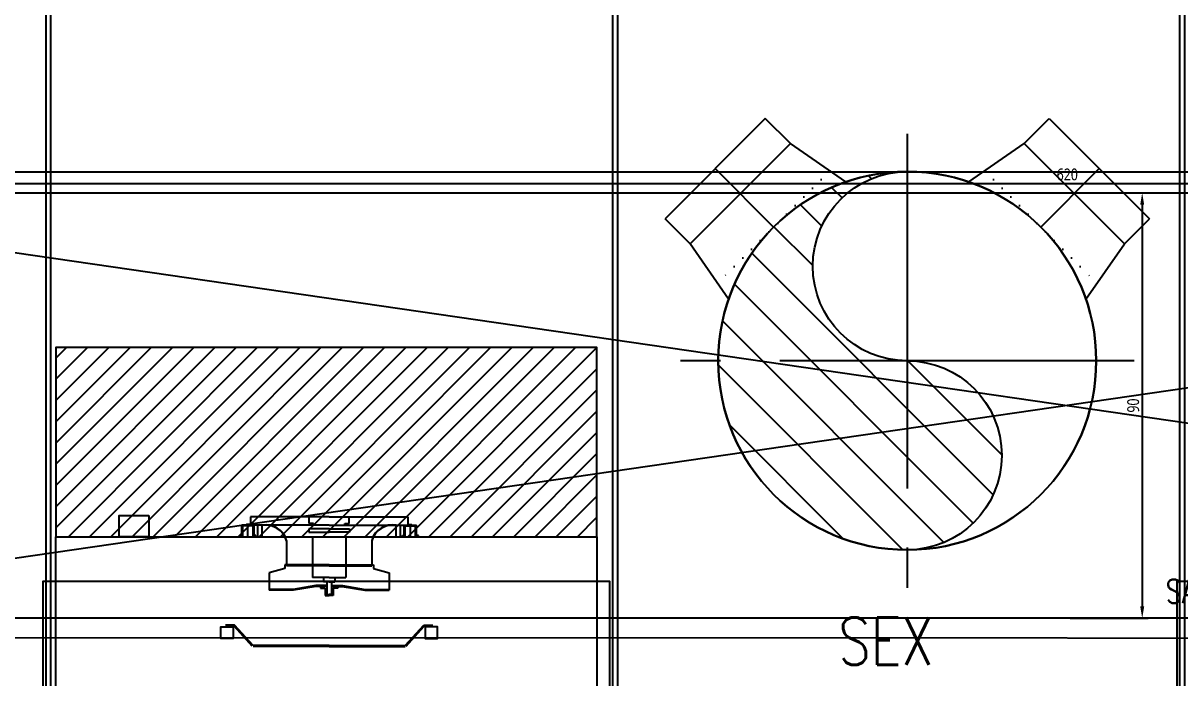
# Model space of a CAD drawing. Extents: x -3080 to 28500, y -1326 to 31609.
# Drawn here: x 16134.7 to 16379.5, y 27106.2 to 27244.7 of the extents above; entities that cross this region are included whole.
import ezdxf
from ezdxf.enums import TextEntityAlignment as Align

# ---------------------------------------------------------------- set-up
doc = ezdxf.new("R2010")
doc.units = 0
doc.header["$LTSCALE"] = 100
for name, pattern in [('188K-SM-07-F10-MECH-CR PIPE-Y2257103$0$AP6A-SM-08-FR1-001-A_AAS 210916$0$CENTER', [50.800000000000004, 31.75, -6.35, 6.35, -6.35]), ('188K-SM-07-F10-MECH-CR PIPE-Y2257103$0$AP6A-SM-08-FR1-001-A_AAS 210916$0$DOT', [0.25, 0, -0.25]), ('188K-SM-07-F10-MECH-CR PIPE-Y2257103$0$AP7P1-SM-08-FNN-300-ARCH-A(6.5)-Y2242201$0$AP6B-SM-08-FNN-300-1.5-ARCH(管橋)-Y2221203$0$14P7-Xfa-Sec-D$0$HIDDEN2', [0.1875, 0.125, -0.0625]), ('188K-SM-07-F10-MECH-CR PIPE-Y2257103$0$CENTER2', [1.125, 0.75, -0.125, 0.125, -0.125])]:
    doc.linetypes.add(name, pattern=pattern)
for name, color, linetype in [('0-xref', 8, 'Continuous'), ('188K-SM-07-F10-MECH-CR PIPE-Y2257103$0$0-CF-AAS-SEX', 3, 'Continuous'), ('188K-SM-07-F10-MECH-CR PIPE-Y2257103$0$0-dim', 7, 'Continuous'), ('188K-SM-07-F10-MECH-CR PIPE-Y2257103$0$0-FFU', 150, 'Continuous'), ('188K-SM-07-F10-MECH-CR PIPE-Y2257103$0$0-FIRE', 1, 'Continuous'), ('188K-SM-07-F10-MECH-CR PIPE-Y2257103$0$0-Y-MA', 3, 'Continuous'), ('188K-SM-07-F10-MECH-CR PIPE-Y2257103$0$AP6A-SM-08-FR1-001-A_AAS 210916$0$0-Block Center-Line', 1, '188K-SM-07-F10-MECH-CR PIPE-Y2257103$0$AP6A-SM-08-FR1-001-A_AAS 210916$0$CENTER'), ('188K-SM-07-F10-MECH-CR PIPE-Y2257103$0$AP6A-SM-08-FR1-001-A_AAS 210916$0$0-Block Support-Line', 7, '188K-SM-07-F10-MECH-CR PIPE-Y2257103$0$AP6A-SM-08-FR1-001-A_AAS 210916$0$DOT'), ('188K-SM-07-F10-MECH-CR PIPE-Y2257103$0$AP7P1-SM-08-FNN-120-A(6.5)-20250208-SMP$0$15P6-SM-08-FNN-320-A(10)-UIS-TCM$0$15P6-SM-08-FNN-320-A(10)-UIS-TCM$0$15P6-SM-08-FNN-320-A(10)-UIS-TCM$0$15P6-SM-08-FNN-320-A(10)-UIS-TCM$0$15P6-SM-08-FNN-320-A(10)-UIS-TCM$0$15$0$E-CBL-SUP', 1, 'Continuous'), ('188K-SM-07-F10-MECH-CR PIPE-Y2257103$0$AP7P1-SM-08-FNN-120-A(6.5)-20250208-SMP$0$15P6-SM-08-FNN-320-A(10)-UIS-TCM$0$15P6-SM-08-FNN-320-A(10)-UIS-TCM$0$15P6-SM-08-FNN-320-A(10)-UIS-TCM$0$15P6-SM-08-FNN-320-A(10)-UIS-TCM$0$15P6-SM-08-FNN-320-A(10)-UIS-TCM$0$15$0$M-CMDUCT-TEXT', 3, 'Continuous'), ('188K-SM-07-F10-MECH-CR PIPE-Y2257103$0$AP7P1-SM-08-FNN-300-ARCH-A(6.5)-Y2242201$0$AP6B-SM-07-F45-ARCH-CBracing-Y2221203$0$AP6B-SM-08-FNN-320-8-ARCH-Y2221203$0$K-0-Ceil-Hand', 2, 'Continuous'), ('188K-SM-07-F10-MECH-CR PIPE-Y2257103$0$Block Center-Line', 1, '188K-SM-07-F10-MECH-CR PIPE-Y2257103$0$CENTER2')]:
    doc.layers.add(name, color=color, linetype=linetype)
doc.styles.add('188K-SM-07-F10-MECH-CR PIPE-Y2257103$0$AP7P1-SM-08-FNN-120-A(6.5)-20250208-SMP$0$15P6-SM-08-FNN-320-A(10)-UIS-TCM$0$15P6-SM-08-FNN-320-A(10)-UIS-TCM$0$15P6-SM-08-FNN-320-A(10)-UIS-TCM$0$15P6-SM-08-FNN-320-A(10)-UIS-TCM$0$15P6-SM-08-FNN-320-A(10)-UIS-TCM$0$15P6-SM-08-FNN-320-A(10)-UIS-TCM$0$15P6-SM-08-FNN-320-A(10)-UIS-TCM$0$15$0$aa-txt', font='simplex.shx', dxfattribs={"width": 0.8, "bigfont": 'CHINA.shx'})
doc.styles.add('188K-SM-07-F10-MECH-CR PIPE-Y2257103$0$Standard', font='', dxfattribs={"width": 0.8})
doc.styles.add('188K-SM-07-F10-MECH-CR PIPE-Y2257103$0$T0', font='simplex.shx', dxfattribs={"width": 0.8, "bigfont": 'chineset.shx'})
doc.styles.get('188K-SM-07-F10-MECH-CR PIPE-Y2257103$0$Standard').set_extended_font_data('Microsoft JhengHei')
doc.dimstyles.new('188K-SM-07-F10-MECH-CR PIPE-Y2257103$0$ISO-25', dxfattribs={"dimtxt": 2.5, "dimasz": 2.5, "dimexe": 1.25, "dimexo": 0.625, "dimtad": 1, "dimtxsty": '188K-SM-07-F10-MECH-CR PIPE-Y2257103$0$Standard', "dimcen": 2.5, "dimadec": 0, "dimazin": 0, "dimtfac": 1, "dimtmove": 0, "dimatfit": 3, "dimfxl": 1, "dimarcsym": 0})

# ---------------------------------------------------------------- blocks, each defined once
blk = doc.blocks.new('*U1499')
for p, q in [((-149.9999999999999, 500), (-149.9999999999999, 575)), ((-149.9999999999999, 575), (150.0000000000001, 575)), ((150.0000000000001, 500.0000000000001), (150.0000000000001, 575)), ((-175.3999999999999, 359.4924755818959), (-149.9999999999999, 500)), ((-149.9999999999999, 500), (150.0000000000001, 500.0000000000001)), ((175.4000000000001, 359.4924755818959), (150.0000000000001, 500.0000000000001))]:
    blk.add_line(p, q)
blk.add_circle((0, 0), 400)
at = {"layer": '188K-SM-07-F10-MECH-CR PIPE-Y2257103$0$AP6A-SM-08-FR1-001-A_AAS 210916$0$0-Block Center-Line'}
blk.add_line((0, 400), (6.689542630400172e-14, 575), dxfattribs=at)
at = {"layer": '188K-SM-07-F10-MECH-CR PIPE-Y2257103$0$AP6A-SM-08-FR1-001-A_AAS 210916$0$0-Block Support-Line'}
blk.add_line((-168.0773236915184, 400), (168.0773236915186, 400.0000000000001), dxfattribs=at)
blk = doc.blocks.new('*U1500')
h = blk.add_hatch()
h.set_pattern_fill('ANSI31', color=256, scale=2.285714285714286, style=0)
h.set_pattern_definition([(44.99999999999999, (0, 1.653273178848925e-14), (-5.13157492632523, 5.131574926325229), [])])
h.paths.add_polyline_path([(6.874500968478969e-13, -3.392841563254478e-13, 1), (6.892264536872972e-13, 40.00000000000001, 0.4142135623731001), (-40, 1.598721155460225e-14, 0.4142135623730935), (7.105427357601002e-15, -39.99999999999977, -1)])
blk.add_circle((0, 1.653273178848926e-14), 40)
for centre, start, end in [((0, 19.99999999999973), 270, 90), ((0, -19.9999999999997), 90, 270)]:
    blk.add_arc(centre, 20.00000000000007, start, end)
at = {"layer": '188K-SM-07-F10-MECH-CR PIPE-Y2257103$0$Block Center-Line'}
for p, q in [((0, -47.99999999999999), (0, 48.00000000000002)), ((48, 1.653273178848926e-14), (-48, 1.653273178848926e-14))]:
    blk.add_line(p, q, dxfattribs=at)
blk = doc.blocks.new('188K-SM-07-F10-MECH-CR PIPE-Y2257103$0$AP6A-SM-08-FNN-320-A(5)-ARCH-L201201$0$HFFU-22')
at = {"layer": '188K-SM-07-F10-MECH-CR PIPE-Y2257103$0$0-FFU', "color": 8}
for p, q in [((439.6128099640191, 541.75), (439.6128099640191, 526)), ((605.8379599315376, 541.75), (439.6128099640191, 541.75)), ((563.6128099640191, 528), (563.6128099640191, 541.75)), ((605.8379599315376, 541.75), (772.0631098990598, 541.75)), ((648.0631098990561, 528), (648.0631098990561, 541.75)), ((772.0631098990598, 541.75), (772.0631098990598, 526)), ((420.8379599315376, 502.7500000000018), (420.8379599315376, 524.75)), ((605.8379599315376, 524.75), (420.8379599315376, 524.75)), ((422.8379599315376, 500.7500000000009), (422.8379599315376, 522.7500000000018)), ((444.8379599315376, 522.7500000000018), (422.8379599315376, 522.7500000000018)), ((439.6128099640191, 526), (430.6128099640191, 526)), ((430.6128099640191, 526), (430.6128099640191, 524.75)), ((433.8379599315376, 500.7500000000009), (433.8379599315376, 524.75)), ((444.8379599315376, 500.7500000000009), (444.8379599315376, 522.7500000000018)), ((446.8379599315413, 502.7500000000018), (446.8379599315413, 524.75)), ((454.8379599315376, 500.7500000000009), (454.8379599315376, 524.75)), ((463.8379599315376, 500.7500000000009), (463.8379599315376, 524.75)), ((605.8379599315376, 517.0000000000009), (562.6128099640191, 517.0000000000009)), ((562.6128099640191, 517.0000000000009), (562.6128099640191, 510)), ((572.6128099640191, 528), (563.6128099640191, 528)), ((572.6128099640191, 524.75), (572.6128099640191, 528)), ((605.8379599315376, 524.75), (790.8379599315376, 524.75)), ((605.8379599315376, 517.0000000000009), (649.0631098990561, 517.0000000000009)), ((639.0631098990561, 528), (648.0631098990561, 528)), ((639.0631098990561, 524.75), (639.0631098990561, 528)), ((649.0631098990561, 517.0000000000009), (649.0631098990561, 510)), ((747.8379599315376, 500.7500000000009), (747.8379599315376, 524.75)), ((756.8379599315413, 500.7500000000009), (756.8379599315413, 524.75)), ((764.8379599315376, 502.7500000000018), (764.8379599315376, 524.75)), ((766.8379599315413, 500.7500000000009), (766.8379599315413, 522.7500000000018)), ((766.8379599315413, 522.7500000000018), (788.8379599315376, 522.7500000000018)), ((772.0631098990598, 526), (781.0631098990561, 526)), ((777.8379599315376, 500.7500000000009), (777.8379599315376, 524.75)), ((781.0631098990561, 526), (781.0631098990561, 524.75)), ((788.8379599315376, 500.7500000000009), (788.8379599315376, 522.7500000000018)), ((790.8379599315376, 502.7500000000018), (790.8379599315376, 524.75)), ((416.8379599315413, 500.7500000000009), (416.8379599315413, 502.7500000000018)), ((416.8379599315413, 502.7500000000018), (420.8379599315376, 502.7500000000018)), ((450.8379599315376, 502.7500000000018), (446.8379599315413, 502.7500000000018)), ((450.8379599315376, 500.7500000000009), (450.8379599315376, 502.7500000000018)), ((515.8379599315376, 492.242530372926), (515.8379599315376, 438.75)), ((562.6128099640191, 510), (605.8379599315376, 510)), ((649.0631098990561, 510), (605.8379599315376, 510)), ((695.8379599315376, 492.242530372926), (695.8379599315376, 438.75)), ((760.8379599315376, 500.7500000000009), (760.8379599315376, 502.7500000000018)), ((760.8379599315376, 502.7500000000018), (764.8379599315376, 502.7500000000018)), ((794.8379599315376, 502.7500000000018), (790.8379599315376, 502.7500000000018)), ((794.8379599315376, 500.7500000000009), (794.8379599315376, 502.7500000000018)), ((511.8379599315413, 432.7500000000018), (478.8379599315376, 423.75)), ((511.8379599315413, 440.7500000000009), (511.8379599315413, 432.7500000000018)), ((605.8379599315376, 440.7500000000009), (511.8379599315413, 440.7500000000009)), ((605.8379599315376, 438.75), (515.8379599315376, 438.75)), ((605.8379599315376, 440.7500000000009), (699.8379599315376, 440.7500000000009)), ((605.8379599315376, 438.75), (695.8379599315376, 438.75)), ((699.8379599315376, 440.7500000000009), (699.8379599315376, 432.7500000000018)), ((699.8379599315376, 432.7500000000018), (732.8379599315376, 423.75))]:
    blk.add_line(p, q, dxfattribs=at)
at = {"layer": '188K-SM-07-F10-MECH-CR PIPE-Y2257103$0$0-FFU'}
for p, q in [((570.8379599315376, 500.7500000000009), (570.8379599315376, 413.75)), ((640.8379599315376, 500.7500000000009), (640.8379599315376, 413.75)), ((478.8379599315376, 423.75), (478.8379599315376, 386.75)), ((732.8379599315376, 423.75), (732.8379599315376, 386.75)), ((577.8379599315376, 396.75), (529.8379599315376, 388.75)), ((578.1667579061468, 394.7772121523449), (530.1667579061505, 386.7772121523449)), ((605.8379599315376, 413.75), (570.8379599315376, 413.75)), ((600.8379599315376, 396.75), (577.8379599315376, 396.75)), ((600.8379599315376, 394.75), (577.8379599315376, 394.75)), ((587.6128099640191, 394.75), (587.6128099640191, 391)), ((593.8379599315376, 413.75), (593.8379599315376, 404.75)), ((605.8379599315376, 404.75), (593.8379599315376, 404.75)), ((600.8379599315376, 404.75), (600.8379599315376, 378)), ((605.8379599315376, 413.75), (640.8379599315376, 413.75)), ((605.8379599315376, 404.75), (617.8379599315376, 404.75)), ((610.8379599315376, 404.75), (610.8379599315376, 378)), ((610.8379599315376, 396.75), (633.8379599315376, 396.75)), ((610.8379599315376, 394.75), (633.8379599315376, 394.75)), ((617.8379599315376, 413.75), (617.8379599315376, 404.75)), ((624.0631098990561, 394.75), (624.0631098990561, 391)), ((633.5091619569321, 394.7772121523449), (681.5091619569284, 386.7772121523449)), ((633.8379599315376, 396.75), (681.8379599315413, 388.75)), ((529.8379599315376, 388.75), (478.8379599315376, 388.75)), ((529.8379599315376, 386.75), (478.8379599315376, 386.75)), ((587.6128099640191, 391), (597.6128099640191, 391)), ((597.6128099640191, 391), (597.6128099640191, 376)), ((597.6128099640191, 378), (605.8379599315376, 378)), ((597.6128099640191, 376), (605.8379599315376, 376)), ((614.0631098990561, 378), (605.8379599315376, 378)), ((614.0631098990561, 376), (605.8379599315376, 376)), ((624.0631098990561, 391), (614.0631098990561, 391)), ((614.0631098990561, 391), (614.0631098990561, 376)), ((681.8379599315413, 388.75), (732.8379599315376, 388.75)), ((681.8379599315413, 386.75), (732.8379599315376, 386.75)), ((405.6128099640191, 312.6819230769324), (386.6128099640227, 312.6819230769324)), ((404.7266843317047, 310.6819230769324), (386.6128099640227, 310.6819230769324)), ((443.1313718945457, 268.3382931999658), (404.7266843317047, 310.6819230769324)), ((444.6128099640191, 269.6819230769324), (405.6128099640191, 312.6819230769324)), ((767.0631098990598, 269.6819230769324), (806.0631098990561, 312.6819230769324)), ((768.5445479685295, 268.3382931999658), (806.9492355313705, 310.6819230769324)), ((806.0631098990561, 312.6819230769324), (825.0631098990561, 312.6819230769324)), ((806.9492355313705, 310.6819230769324), (825.0631098990561, 310.6819230769324)), ((605.8379599315376, 269.6819230769324), (444.6128099640191, 269.6819230769324)), ((605.8379599315376, 269.6819230769324), (767.0631098990598, 269.6819230769324)), ((605.8379599315376, 267.6819230769324), (444.6128099640191, 267.6819230769324)), ((605.8379599315376, 267.6819230769324), (767.0631098990598, 267.6819230769324)), ((27.5, 151.6704807692286), (27.5, 124.2909230769292)), ((31.41136538461433, 151.6704807692286), (27.5, 151.6704807692286)), ((31.41136538461433, 128.2022884615435), (31.41136538461433, 151.6704807692286)), ((1168.588634615386, 151.6704807692286), (1172.5, 151.6704807692286)), ((1168.588634615386, 128.2022884615435), (1168.588634615386, 151.6704807692286)), ((1172.5, 151.6704807692286), (1172.5, 124.2909230769292)), ((27.5, 124.2909230769292), (48.83901243892615, 124.2909230769292)), ((31.41136538461433, 128.2022884615435), (52.75037782354048, 128.2022884615435)), ((48.83901243892615, 124.2909230769292), (48.83901243892615, 100.822730769235)), ((52.75037782354048, 128.2022884615435), (52.75037782354048, 100.822730769235)), ((1168.588634615386, 128.2022884615435), (1147.249622176474, 128.2022884615435)), ((1147.249622176474, 128.2022884615435), (1147.249622176474, 100.822730769235)), ((1172.5, 124.2909230769292), (1151.160987561088, 124.2909230769292)), ((1151.160987561088, 124.2909230769292), (1151.160987561088, 100.822730769235)), ((39.06059897739033, 120.3795576923221), (42.97196436201921, 120.3795576923221)), ((39.06059897739033, 120.3795576923221), (39.06059897739033, 100.822730769235)), ((39.06059897739033, 73.44317307692836), (39.06059897739033, 100.822730769235)), ((42.97196436201921, 120.3795576923221), (42.97196436201921, 100.822730769235)), ((42.97196436201921, 116.4681923077005), (48.83901243892615, 116.4681923077005)), ((42.97196436201921, 100.822730769235), (58.61742590048016, 100.822730769235)), ((52.75037782354048, 116.4681923077005), (58.61742590048016, 116.4681923077005)), ((58.61742590048016, 120.3795576923221), (58.61742590048016, 100.822730769235)), ((58.61742590048016, 120.3795576923221), (62.5287912850763, 120.3795576923221)), ((62.5287912850763, 120.3795576923221), (62.5287912850763, 96.91136538461524)), ((1147.249622176474, 116.4681923077005), (1156.382574099553, 116.4681923077005)), ((1157.02803563801, 116.4681923077005), (1151.160987561088, 116.4681923077005)), ((1156.382574099553, 120.3795576923221), (1152.471208714938, 120.3795576923221)), ((1152.471208714938, 120.3795576923221), (1152.471208714938, 96.91136538461524)), ((1156.382574099553, 120.3795576923221), (1156.382574099553, 100.822730769235)), ((1157.02803563801, 100.822730769235), (1156.382574099553, 100.822730769235)), ((1160.939401022624, 120.3795576923221), (1157.02803563801, 120.3795576923221)), ((1157.02803563801, 120.3795576923221), (1157.02803563801, 100.822730769235)), ((1160.939401022624, 120.3795576923221), (1160.939401022624, 100.822730769235)), ((1160.939401022624, 73.44317307692836), (1160.939401022624, 100.822730769235)), ((42.97196436201921, 73.44317307692836), (42.97196436201921, 96.91136538461524)), ((42.97196436201921, 96.91136538461524), (62.5287912850763, 96.91136538461524)), ((47.05682692307164, 93), (1152.943173076928, 93)), ((47.05682692307164, 93), (47.05682692307164, 0)), ((1157.02803563801, 96.91136538461524), (1152.471208714938, 96.91136538461524)), ((1152.943173076928, 0), (1152.943173076928, 93)), ((1157.02803563801, 73.44317307692836), (1157.02803563801, 96.91136538461524)), ((39.06059897739033, 73.44317307692836), (42.97196436201921, 73.44317307692836)), ((47.05682692307164, 73), (1152.943173076928, 73)), ((72.99748076929609, 57.3545384615436), (72.99748076929609, 38.42028846153698)), ((104.2884038462071, 57.3545384615436), (104.2884038462071, 38.42028846153698)), ((135.5793269231399, 57.3545384615436), (135.5793269231399, 38.42028846153698)), ((166.8702500000509, 57.3545384615436), (166.8702500000509, 38.42028846153698)), ((198.1611730769837, 57.3545384615436), (198.1611730769837, 38.42028846153698)), ((229.4520961538947, 57.3545384615436), (229.4520961538947, 38.42028846153698)), ((260.7430192308093, 57.3545384615436), (260.7430192308093, 38.42028846153698)), ((292.0339423077239, 57.3545384615436), (292.0339423077239, 38.42028846153698)), ((323.3248653846531, 57.3545384615436), (323.3248653846531, 38.42028846153698)), ((354.6157884615677, 57.3545384615436), (354.6157884615677, 38.42028846153698)), ((385.9067115384823, 57.3545384615436), (385.9067115384823, 38.42028846153698)), ((417.1976346154006, 57.3545384615436), (417.1976346154006, 38.42028846153698)), ((448.4885576923261, 57.3545384615436), (448.4885576923261, 38.42028846153698)), ((479.7794807692444, 57.3545384615436), (479.7794807692444, 38.42028846153698)), ((511.0704038461699, 57.3545384615436), (511.0704038461699, 38.42028846153698)), ((542.3613269230882, 57.3545384615436), (542.3613269230882, 38.42028846153698)), ((573.6522499999992, 57.3545384615436), (573.6522499999992, 38.42028846153698)), ((604.9431730769138, 57.3545384615436), (604.9431730769138, 38.42028846153698)), ((636.234096153843, 57.3545384615436), (636.234096153843, 38.42028846153698)), ((667.5250192307576, 57.3545384615436), (667.5250192307576, 38.42028846153698)), ((698.8159423076868, 57.3545384615436), (698.8159423076868, 38.42028846153698)), ((730.1068653846014, 57.3545384615436), (730.1068653846014, 38.42028846153698)), ((761.397788461516, 57.3545384615436), (761.397788461516, 38.42028846153698)), ((792.6887115384307, 57.3545384615436), (792.6887115384307, 38.42028846153698)), ((823.9796346153598, 57.3545384615436), (823.9796346153598, 38.42028846153698)), ((855.2705576922745, 57.3545384615436), (855.2705576922745, 38.42028846153698)), ((886.5614807691927, 57.3545384615436), (886.5614807691927, 38.42028846153698)), ((917.8524038461037, 57.3545384615436), (917.8524038461037, 38.42028846153698)), ((949.1433269230365, 57.3545384615436), (949.1433269230365, 38.42028846153698)), ((980.4342499999475, 57.3545384615436), (980.4342499999475, 38.42028846153698)), ((1011.72517307688, 57.3545384615436), (1011.72517307688, 38.42028846153698)), ((1043.016096153791, 57.3545384615436), (1043.016096153791, 38.42028846153698)), ((1074.307019230706, 57.3545384615436), (1074.307019230706, 38.42028846153698)), ((1105.597942307621, 57.3545384615436), (1105.597942307621, 38.42028846153698)), ((1136.88886538455, 57.3545384615436), (1136.88886538455, 38.42028846153698)), ((1160.939401022624, 73.44317307692836), (1157.02803563801, 73.44317307692836)), ((47.05682692307164, 22.31807692306847), (1152.943173076928, 22.31807692306847))]:
    blk.add_line(p, q, dxfattribs=at)
at = {"layer": '188K-SM-07-F10-MECH-CR PIPE-Y2257103$0$0-FFU', "color": 8}
blk.add_lwpolyline([(224.3876599965151, 544.8000000000029), (224.3876599965151, 499.8000000000029), (161.5876599965122, 499.8000000000029), (161.5876599965122, 544.8000000000029)], close=True, dxfattribs=at)
at = {"layer": '188K-SM-07-F10-MECH-CR PIPE-Y2257103$0$0-FFU'}
for points in [[(27.5, 500), (1172.5, 500), (1172.5, 0), (27.5, 0)], [(402.6128099640191, 309.6819230769324), (402.6128099640191, 284.6819230769324), (376.6128099640227, 284.6819230769324), (376.6128099640227, 309.6819230769324)], [(809.0631098990561, 309.6819230769324), (809.0631098990561, 284.6819230769324), (835.0631098990561, 284.6819230769324), (835.0631098990561, 309.6819230769324)]]:
    blk.add_lwpolyline(points, close=True, dxfattribs=at)
at = {"layer": '188K-SM-07-F10-MECH-CR PIPE-Y2257103$0$0-FFU', "flags": 128}
blk.add_lwpolyline([(641.7880275352727, -167.4521022697118), (641.7880275352727, -80.61375713375764), (569.8878923278098, -80.61375713376401), (569.8878923278098, -167.4521022697118), (529.1637991912612, -167.4521022697118), (605.8379599315376, -251.9634432356879), (682.5121206718322, -167.4521022697118)], close=True, dxfattribs=at)
at = {"layer": '188K-SM-07-F10-MECH-CR PIPE-Y2257103$0$0-FFU', "color": 8}
for centre, start, end in [((471.5014050132195, 479.1645187696922), 16.43454690004459, 99.54285054261797), ((471.5014050132195, 478.1645187696931), 16.43454690004459, 99.54285054261797), ((740.1745148498594, 479.1645187696922), 80.45714945738202, 163.5654530999554), ((740.1745148498594, 478.1645187696931), 80.45714945738202, 163.5654530999554)]:
    blk.add_arc(centre, 46.22514996751488, start, end, dxfattribs=at)
at = {"layer": '188K-SM-07-F10-MECH-CR PIPE-Y2257103$0$0-FFU'}
for centre, radius, start, end in [((88.64294230774976, 57.3545384615436), 15.64546153846159, 0, 180), ((151.2247884615936, 57.3545384615436), 15.64546153846159, 0, 180), ((213.8066346154374, 57.3545384615436), 15.64546153846159, 0, 180), ((276.3884807692702, 57.3545384615436), 15.64546153846159, 0, 180), ((338.970326923114, 57.3545384615436), 15.64546153846159, 0, 180), ((401.5521730769578, 57.3545384615436), 15.64546153846159, 0, 180), ((464.1340192307835, 57.3545384615436), 15.64546153846159, 0, 180), ((526.7158653846273, 57.3545384615436), 15.64546153846159, 0, 180), ((589.2977115384565, 57.3545384615436), 15.64546153846159, 0, 180), ((651.8795576923003, 57.3545384615436), 15.64546153846159, 0, 180), ((714.4614038461441, 57.3545384615436), 15.64546153846159, 0, 180), ((777.0432499999733, 57.3545384615436), 15.64546153846159, 0, 180), ((839.6250961538171, 57.3545384615436), 15.64546153846159, 0, 180), ((902.2069423076609, 57.3545384615436), 15.64546153846159, 0, 180), ((964.7887884614902, 57.3545384615436), 15.64546153846159, 0, 180), ((1027.370634615334, 57.3545384615436), 15.64546153846159, 0, 180), ((1089.952480769167, 57.3545384615436), 15.64546153846159, 0, 180), ((1152.534326923011, 57.3545384615436), 15.64546153846159, 88.50258006531709, 180), ((57.35201923083514, 38.42028846153698), 15.64546153846148, 228.85015310932, 0), ((119.9338653846789, 38.42028846153698), 15.64546153846148, 180, 0), ((182.5157115385082, 38.42028846153698), 15.64546153846148, 180, 0), ((245.097557692352, 38.42028846153698), 15.64546153846148, 180, 0), ((307.6794038461958, 38.42028846153698), 15.64546153846148, 180, 0), ((370.261250000025, 38.42028846153698), 15.64546153846148, 180, 0), ((432.8430961538688, 38.42028846153698), 15.64546153846148, 180, 0), ((495.4249423076981, 38.42028846153698), 15.64546153846148, 180, 0), ((558.0067884615419, 38.42028846153698), 15.64546153846148, 180, 0), ((620.5886346153857, 38.42028846153698), 15.64546153846148, 180, 0), ((683.1704807692186, 38.42028846153698), 15.64546153846148, 180, 0), ((745.7523269230624, 38.42028846153698), 15.64546153846148, 180, 0), ((808.3341730769062, 38.42028846153698), 15.64546153846148, 180, 0), ((870.9160192307318, 38.42028846153698), 15.64546153846148, 180, 0), ((933.4978653845756, 38.42028846153698), 15.64546153846148, 180, 0), ((996.0797115384048, 38.42028846153698), 15.64546153846148, 180, 0), ((1058.661557692249, 38.42028846153698), 15.64546153846148, 180, 0), ((1121.243403846092, 38.42028846153698), 15.64546153846148, 180, 0)]:
    blk.add_arc(centre, radius, start, end, dxfattribs=at)
at = {"layer": 'DefPoints'}
blk.add_lwpolyline([(0, 0), (1200, 0), (1200, 405), (0, 405)], close=True, dxfattribs=at)
blk = doc.blocks.new('188K-SM-07-F10-MECH-CR PIPE-Y2257103$0$A$C5898b841')
h = blk.add_hatch()
h.set_pattern_fill('ANSI31', color=256)
h.set_pattern_definition([(45, (0, 0), (-2.245064030267288, 2.245064030267288), [])])
h.paths.add_polyline_path([(-58.38959739421807, 49.99999999999909), (56.11040260578193, 49.99999999999909), (56.11040260578193, 89.99999999999909), (-58.38959739421807, 89.99999999999909)])
blk.add_lwpolyline([(-58.38959739421807, 49.99999999999909), (56.11040260578193, 49.99999999999909), (56.11040260578193, 89.99999999999909), (-58.38959739421807, 89.99999999999909)], close=True)
at = {"layer": '188K-SM-07-F10-MECH-CR PIPE-Y2257103$0$0-FFU', "xscale": 0.1, "yscale": 0.1, "zscale": 0.1}
blk.add_blockref('188K-SM-07-F10-MECH-CR PIPE-Y2257103$0$AP6A-SM-08-FNN-320-A(5)-ARCH-L201201$0$HFFU-22', (-61.13959739421807, -9.094947017729282e-13), dxfattribs=at)
blk = doc.blocks.new('188K-SM-07-F10-MECH-CR PIPE-Y2257103$0$A$C101bd692')
at = {"layer": '188K-SM-07-F10-MECH-CR PIPE-Y2257103$0$AP7P1-SM-08-FNN-300-ARCH-A(6.5)-Y2242201$0$AP6B-SM-07-F45-ARCH-CBracing-Y2221203$0$AP6B-SM-08-FNN-320-8-ARCH-Y2221203$0$K-0-Ceil-Hand'}
blk.add_lwpolyline([(60.47624996022205, 171.1965233090887), (60.47228741043727, 20.30021776491776), (59.51978741043786, 20.30021776491776), (59.52374996022263, 171.1965233090887)], dxfattribs=at)
blk = doc.blocks.new('*D1672')
at = {"layer": '188K-SM-07-F10-MECH-CR PIPE-Y2257103$0$AP7P1-SM-08-FNN-120-A(6.5)-20250208-SMP$0$15P6-SM-08-FNN-320-A(10)-UIS-TCM$0$15P6-SM-08-FNN-320-A(10)-UIS-TCM$0$15P6-SM-08-FNN-320-A(10)-UIS-TCM$0$15P6-SM-08-FNN-320-A(10)-UIS-TCM$0$15P6-SM-08-FNN-320-A(10)-UIS-TCM$0$15$0$E-CBL-SUP', "color": 0, "lineweight": -2, "transparency": 16777216}
for p, q in [((16045.69867366163, -72125.31993150583), (16045.69867366163, -72122.72692163293)), ((16048.19867366163, -72123.97692163293), (16663.19867366163, -72123.97692163293)), ((16665.69867366163, -72125.31993150583), (16665.69867366163, -72122.72692163293))]:
    blk.add_line(p, q, dxfattribs=at)
at = {"layer": '188K-SM-07-F10-MECH-CR PIPE-Y2257103$0$AP7P1-SM-08-FNN-120-A(6.5)-20250208-SMP$0$15P6-SM-08-FNN-320-A(10)-UIS-TCM$0$15P6-SM-08-FNN-320-A(10)-UIS-TCM$0$15P6-SM-08-FNN-320-A(10)-UIS-TCM$0$15P6-SM-08-FNN-320-A(10)-UIS-TCM$0$15P6-SM-08-FNN-320-A(10)-UIS-TCM$0$15$0$E-CBL-SUP', "color": 0, "transparency": 16777216}
for points in [[(16048.19867366163, -72123.56025496626), (16048.19867366163, -72124.3935882996), (16045.69867366163, -72123.97692163293)], [(16663.19867366163, -72123.56025496626), (16663.19867366163, -72124.3935882996), (16665.69867366163, -72123.97692163293)]]:
    blk.add_solid(points, dxfattribs=at)
at = {"layer": 'DefPoints', "color": 0, "transparency": 16777216}
for p in [(16665.69867366163, -72123.97692163293), (16045.69867366163, -72125.94493150583), (16665.69867366163, -72125.94493150583)]:
    blk.add_point(p, dxfattribs=at)
at = {"layer": '188K-SM-07-F10-MECH-CR PIPE-Y2257103$0$AP7P1-SM-08-FNN-120-A(6.5)-20250208-SMP$0$15P6-SM-08-FNN-320-A(10)-UIS-TCM$0$15P6-SM-08-FNN-320-A(10)-UIS-TCM$0$15P6-SM-08-FNN-320-A(10)-UIS-TCM$0$15P6-SM-08-FNN-320-A(10)-UIS-TCM$0$15P6-SM-08-FNN-320-A(10)-UIS-TCM$0$15$0$E-CBL-SUP', "color": 0, "transparency": 16777216, "insert": (16355.69867366163, -72122.07548916363), "char_height": 2.5, "attachment_point": 5, "style": '188K-SM-07-F10-MECH-CR PIPE-Y2257103$0$Standard'}
blk.add_mtext('620', dxfattribs=at)
blk = doc.blocks.new('*D1673')
at = {"layer": '188K-SM-07-F10-MECH-CR PIPE-Y2257103$0$AP7P1-SM-08-FNN-120-A(6.5)-20250208-SMP$0$15P6-SM-08-FNN-320-A(10)-UIS-TCM$0$15P6-SM-08-FNN-320-A(10)-UIS-TCM$0$15P6-SM-08-FNN-320-A(10)-UIS-TCM$0$15P6-SM-08-FNN-320-A(10)-UIS-TCM$0$15P6-SM-08-FNN-320-A(10)-UIS-TCM$0$15$0$E-CBL-SUP', "color": 0, "lineweight": -2, "transparency": 16777216}
for p, q in [((16356.32367366163, -72125.94493150586), (16372.80456076712, -72125.94493150586)), ((16371.55456076712, -72128.44493150586), (16371.55456076712, -72213.44493150586)), ((16356.32367366167, -72215.94493150586), (16372.80456076712, -72215.94493150586))]:
    blk.add_line(p, q, dxfattribs=at)
at = {"layer": '188K-SM-07-F10-MECH-CR PIPE-Y2257103$0$AP7P1-SM-08-FNN-120-A(6.5)-20250208-SMP$0$15P6-SM-08-FNN-320-A(10)-UIS-TCM$0$15P6-SM-08-FNN-320-A(10)-UIS-TCM$0$15P6-SM-08-FNN-320-A(10)-UIS-TCM$0$15P6-SM-08-FNN-320-A(10)-UIS-TCM$0$15P6-SM-08-FNN-320-A(10)-UIS-TCM$0$15$0$E-CBL-SUP', "color": 0, "transparency": 16777216}
for points in [[(16371.13789410045, -72128.44493150586), (16371.97122743378, -72128.44493150586), (16371.55456076712, -72125.94493150586)], [(16371.13789410045, -72213.44493150586), (16371.97122743378, -72213.44493150586), (16371.55456076712, -72215.94493150586)]]:
    blk.add_solid(points, dxfattribs=at)
at = {"layer": 'DefPoints', "color": 0, "transparency": 16777216}
for p in [(16355.69867366163, -72125.94493150586), (16355.69867366167, -72215.94493150586), (16371.55456076712, -72215.94493150586)]:
    blk.add_point(p, dxfattribs=at)
at = {"layer": '188K-SM-07-F10-MECH-CR PIPE-Y2257103$0$AP7P1-SM-08-FNN-120-A(6.5)-20250208-SMP$0$15P6-SM-08-FNN-320-A(10)-UIS-TCM$0$15P6-SM-08-FNN-320-A(10)-UIS-TCM$0$15P6-SM-08-FNN-320-A(10)-UIS-TCM$0$15P6-SM-08-FNN-320-A(10)-UIS-TCM$0$15P6-SM-08-FNN-320-A(10)-UIS-TCM$0$15$0$E-CBL-SUP', "color": 0, "transparency": 16777216, "insert": (16369.65312829779, -72170.94493150584), "char_height": 2.5, "attachment_point": 5, "rotation": 90, "style": '188K-SM-07-F10-MECH-CR PIPE-Y2257103$0$Standard'}
blk.add_mtext('90', dxfattribs=at)
blk = doc.blocks.new('188K-SM-07-F10-MECH-CR PIPE-Y2257103$0$ASAAAAA')
at = {"layer": '188K-SM-07-F10-MECH-CR PIPE-Y2257103$0$0-Y-MA'}
for p, q in [((16045.69867366163, -72125.94493150583), (16665.69867366163, -72215.94493150583)), ((16665.69867366163, -72125.94493150583), (16045.69867366163, -72215.94493150583))]:
    blk.add_line(p, q, dxfattribs=at)
blk.add_lwpolyline([(16045.69867366163, -72125.94493150583), (16665.69867366163, -72125.94493150583), (16665.69867366163, -72215.94493150583), (16045.69867366163, -72215.94493150583)], close=True, dxfattribs=at)
at = {"layer": '188K-SM-07-F10-MECH-CR PIPE-Y2257103$0$AP7P1-SM-08-FNN-120-A(6.5)-20250208-SMP$0$15P6-SM-08-FNN-320-A(10)-UIS-TCM$0$15P6-SM-08-FNN-320-A(10)-UIS-TCM$0$15P6-SM-08-FNN-320-A(10)-UIS-TCM$0$15P6-SM-08-FNN-320-A(10)-UIS-TCM$0$15P6-SM-08-FNN-320-A(10)-UIS-TCM$0$15$0$E-CBL-SUP'}
blk.add_lwpolyline([(16038.03307693696, -72220.03289988189), (16673.27913876786, -72220.12207129836), (16673.27913876786, -72215.99457129835), (16038.03307693696, -72215.90539988189)], close=True, dxfattribs=at)
at = {"layer": '188K-SM-07-F10-MECH-CR PIPE-Y2257103$0$AP7P1-SM-08-FNN-120-A(6.5)-20250208-SMP$0$15P6-SM-08-FNN-320-A(10)-UIS-TCM$0$15P6-SM-08-FNN-320-A(10)-UIS-TCM$0$15P6-SM-08-FNN-320-A(10)-UIS-TCM$0$15P6-SM-08-FNN-320-A(10)-UIS-TCM$0$15P6-SM-08-FNN-320-A(10)-UIS-TCM$0$15$0$M-CMDUCT-TEXT', "style": '188K-SM-07-F10-MECH-CR PIPE-Y2257103$0$AP7P1-SM-08-FNN-120-A(6.5)-20250208-SMP$0$15P6-SM-08-FNN-320-A(10)-UIS-TCM$0$15P6-SM-08-FNN-320-A(10)-UIS-TCM$0$15P6-SM-08-FNN-320-A(10)-UIS-TCM$0$15P6-SM-08-FNN-320-A(10)-UIS-TCM$0$15P6-SM-08-FNN-320-A(10)-UIS-TCM$0$15P6-SM-08-FNN-320-A(10)-UIS-TCM$0$15P6-SM-08-FNN-320-A(10)-UIS-TCM$0$15$0$aa-txt', "width": 0.8}
blk.add_text('SA 6200X900', height=5, dxfattribs=at).set_placement((16394.86509684327, -72210.23208573471), align=Align.MIDDLE)
at = {"layer": '188K-SM-07-F10-MECH-CR PIPE-Y2257103$0$AP7P1-SM-08-FNN-120-A(6.5)-20250208-SMP$0$15P6-SM-08-FNN-320-A(10)-UIS-TCM$0$15P6-SM-08-FNN-320-A(10)-UIS-TCM$0$15P6-SM-08-FNN-320-A(10)-UIS-TCM$0$15P6-SM-08-FNN-320-A(10)-UIS-TCM$0$15P6-SM-08-FNN-320-A(10)-UIS-TCM$0$15$0$E-CBL-SUP'}
dim = blk.add_linear_dim(base=(16665.69867366163, -72123.97692163293), p1=(16045.69867366163, -72125.94493150583), p2=(16665.69867366163, -72125.94493150583), dimstyle='188K-SM-07-F10-MECH-CR PIPE-Y2257103$0$ISO-25', dxfattribs=at)
dim.commit()
dim.dimension.update_dxf_attribs({"geometry": '*D1672', "text_midpoint": (16355.69867366163, -72122.07548916363)})
dim = blk.add_linear_dim(base=(16371.55456076712, -72215.94493150586), p1=(16355.69867366163, -72125.94493150583), p2=(16355.69867366166, -72215.94493150583), angle=90, dimstyle='188K-SM-07-F10-MECH-CR PIPE-Y2257103$0$ISO-25', dxfattribs=at)
dim.commit()
dim.dimension.update_dxf_attribs({"geometry": '*D1673', "text_midpoint": (16369.65312829779, -72170.94493150584)})
blk = doc.blocks.new('188K-SM-07-F10-MECH-CR PIPE-Y2257103')
at = {"layer": '188K-SM-07-F10-MECH-CR PIPE-Y2257103$0$0-FIRE', "linetype": '188K-SM-07-F10-MECH-CR PIPE-Y2257103$0$AP7P1-SM-08-FNN-300-ARCH-A(6.5)-Y2242201$0$AP6B-SM-08-FNN-300-1.5-ARCH(管橋)-Y2221203$0$14P7-Xfa-Sec-D$0$HIDDEN2', "ltscale": 50}
blk.add_lwpolyline([(23537.49995883027, 27253.28621588694), (1844.999958830274, 27253.28620912509), (1844.999958820923, 27213.28620912507), (23537.49995882092, 27213.28621588692)], close=True, dxfattribs=at)
for name, p in [('188K-SM-07-F10-MECH-CR PIPE-Y2257103$0$A$C101bd692', (16079.99995883027, 27083.28621588694)), ('188K-SM-07-F10-MECH-CR PIPE-Y2257103$0$A$C101bd692', (16199.99995883027, 27083.28621588694)), ('188K-SM-07-F10-MECH-CR PIPE-Y2257103$0$A$C101bd692', (16319.99995883027, 27083.28621588694)), ('188K-SM-07-F10-MECH-CR PIPE-Y2257103$0$ASAAAAA', (0, 99334.76313715198))]:
    blk.add_blockref(name, p)
at = {"layer": '188K-SM-07-F10-MECH-CR PIPE-Y2257103$0$0-CF-AAS-SEX', "zscale": 0.1}
for xscale, yscale, rotation in [(-0.1000000000000003, 0.1000000000000003, 44.99999999999984), (0.1, 0.1, 315)]:
    blk.add_blockref('*U1499', (16321.81778125015, 27173.28621363769), dxfattribs=dict(at, xscale=xscale, yscale=yscale, rotation=rotation))
at = {"layer": '188K-SM-07-F10-MECH-CR PIPE-Y2257103$0$0-CF-AAS-SEX', "xscale": -1, "rotation": 180}
blk.add_blockref('*U1500', (16321.81778125015, 27173.28621363769), dxfattribs=at)
at = {"layer": '188K-SM-07-F10-MECH-CR PIPE-Y2257103$0$0-dim'}
for p in [(16199.99995883019, 27086.06992267929), (16439.99995883019, 27086.06992267929)]:
    blk.add_blockref('188K-SM-07-F10-MECH-CR PIPE-Y2257103$0$A$C5898b841', p, dxfattribs=at)
at = {"layer": '188K-SM-07-F10-MECH-CR PIPE-Y2257103$0$0-CF-AAS-SEX', "style": '188K-SM-07-F10-MECH-CR PIPE-Y2257103$0$T0', "width": 0.8}
blk.add_text('SEX', height=10, dxfattribs=at).set_placement((16307.18828147875, 27113.98448412142), align=Align.MIDDLE_LEFT)

msp = doc.modelspace()

# ---------------------------------------------------------------- block references
at = {"layer": '0-xref'}
msp.add_blockref('188K-SM-07-F10-MECH-CR PIPE-Y2257103', (0, 0), dxfattribs=at)

doc.saveas('drawing.dxf')
